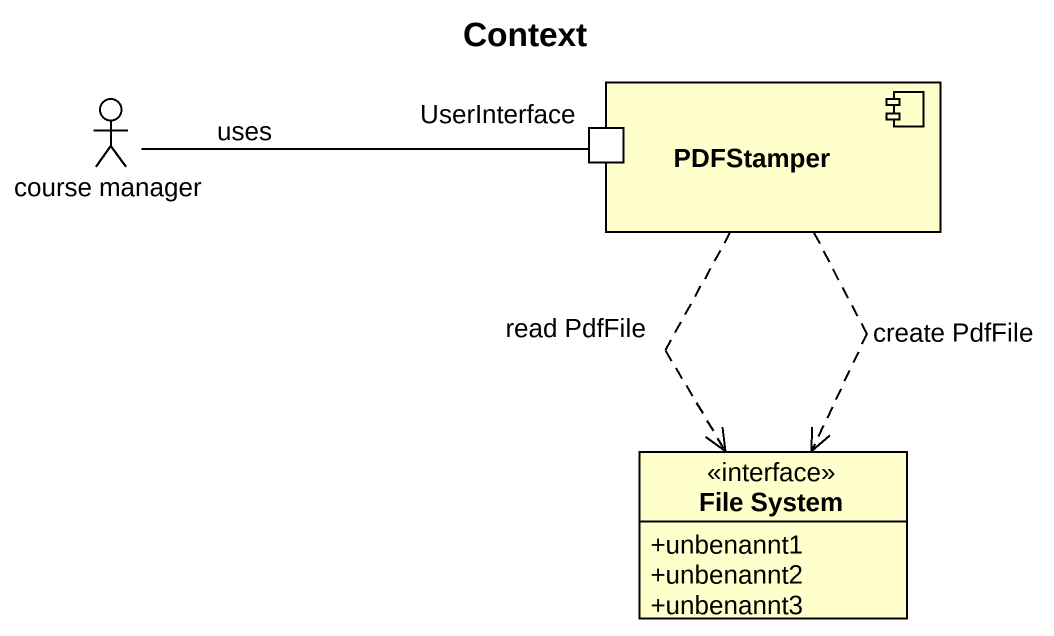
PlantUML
@startuml
title Context
allowmixing
hide circle
hide empty members
skinparam classAttributeIconSize 0
actor "course manager" as course_manager
component PDFStamper {
  port UserInterface
}
interface "File System" as File_System {
  +unbenannt1
  +unbenannt2
  +unbenannt3
}
course_manager -right- PDFStamper : uses
PDFStamper ..> File_System : read PdfFile
PDFStamper ..> File_System : create PdfFile
@enduml
